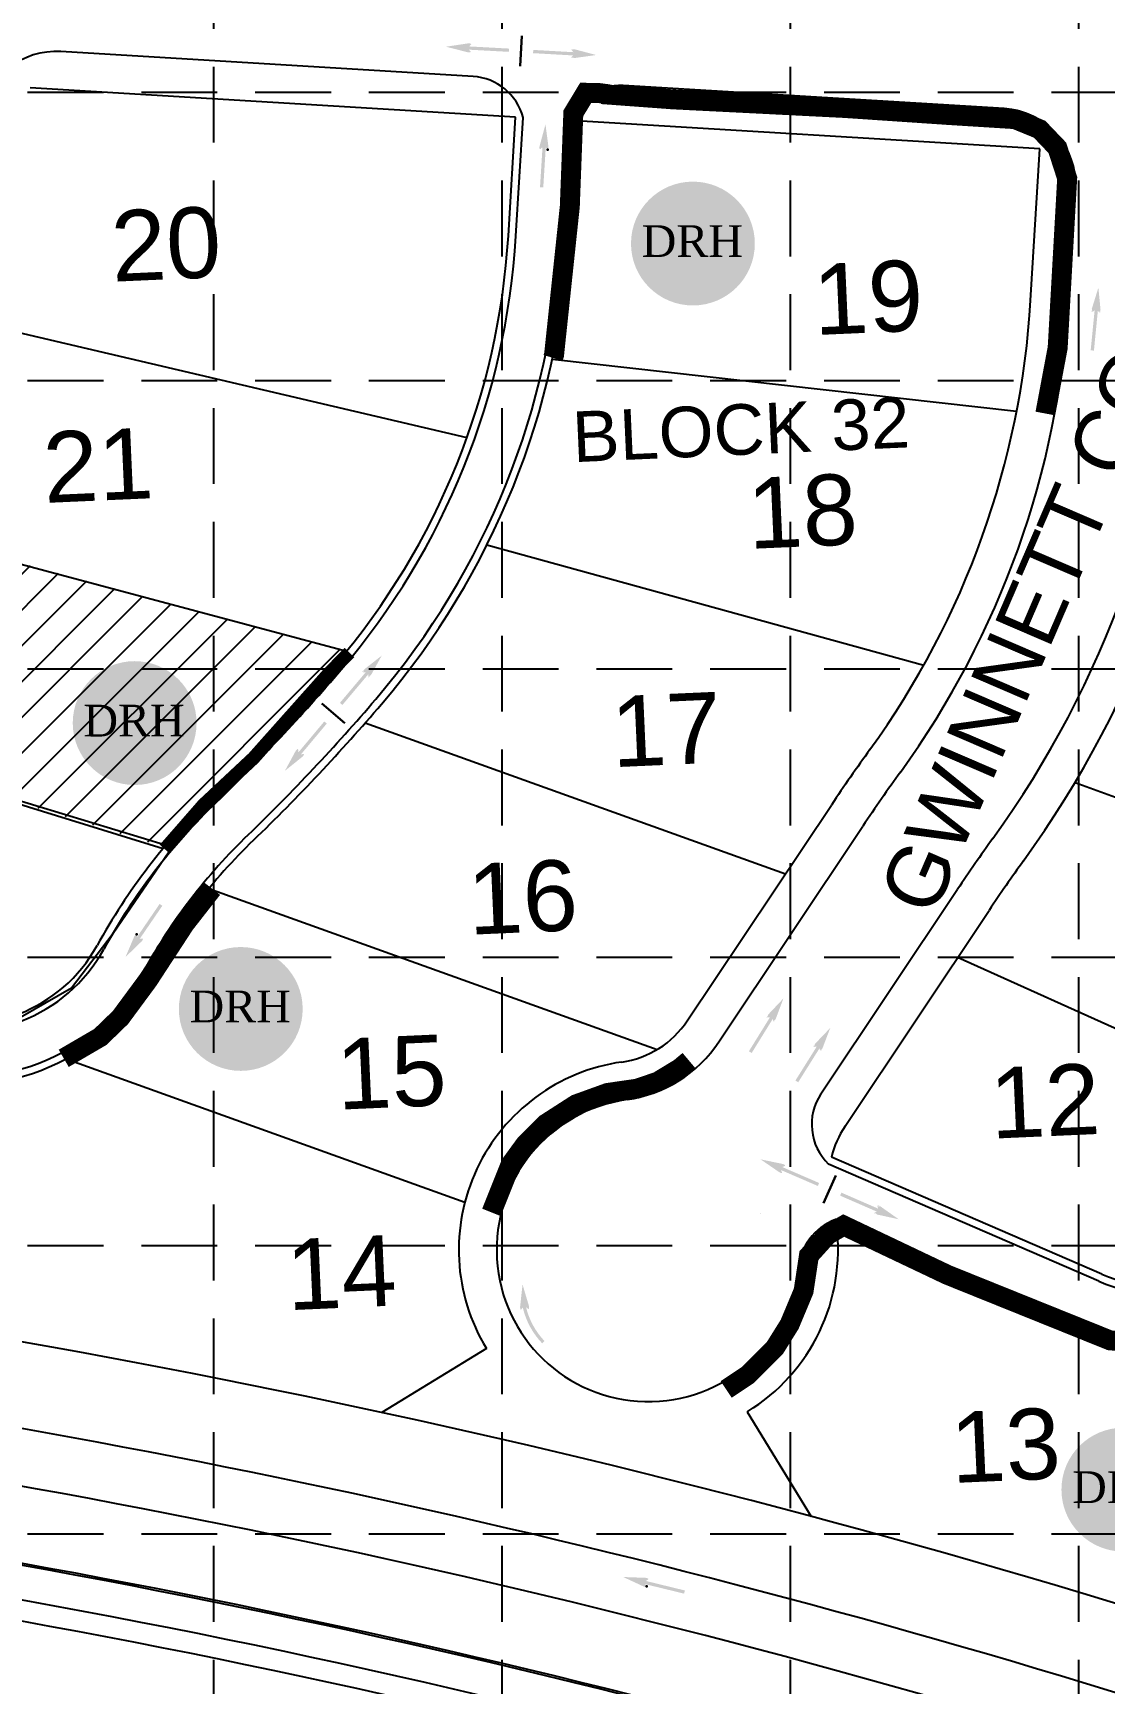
# Model space of a CAD drawing. Header units: feet. Extents: x 6037 to 11520, y 4436 to 7866.
# Drawn here: x 8895.8 to 9213.6, y 5508.1 to 5997.5 of the extents above; entities that cross this region are included whole.
import ezdxf
from ezdxf.enums import TextEntityAlignment as Align

# ---------------------------------------------------------------- set-up
doc = ezdxf.new("R2010")
doc.units = ezdxf.units.FT
doc.header["$LTSCALE"] = 0.4
doc.header["$MEASUREMENT"] = 0
doc.linetypes.add('DASHED2', pattern=[0.375, 0.25, -0.125])
doc.linetypes.add('HIDDEN', pattern=[0.375, 0.25, -0.125])
for name, color, linetype in [('1 BLOCK NUMBER', 7, 'Continuous'), ('1 DR HORTON LOT', 7, 'Continuous'), ('1 EROSION BLANKET', 84, 'Continuous'), ('1 LOT NUMBER', 7, 'Continuous'), ('1 SODDED LOT', 2, 'Continuous'), ('1 STREET NAMES', 7, 'Continuous'), ('BASE', 7, 'Continuous'), ('grid', 254, 'HIDDEN'), ('LOTLINE', 7, 'Continuous'), ('PAVING', 7, 'Continuous'), ('ROW', 7, 'Continuous'), ('STORM', 7, 'Continuous')]:
    doc.layers.add(name, color=color, linetype=linetype)
doc.styles.add('DRHorton', font='dutcheb.ttf')
doc.styles.get("Standard").update_dxf_attribs({"font": 'ARIAL.TTF'})

# ---------------------------------------------------------------- blocks, each defined once
blk = doc.blocks.new('DRHorton')
h = blk.add_hatch(color=1)
h.paths.add_polyline_path([(78.69822540696084, 25.78470422915278, 1), (40.43404856909645, 25.78470422915278, 1)])
h.paths.add_polyline_path([(42.32948281545312, 17.90510793809595), (76.50029822822269, 17.90510793809595), (76.50029822822269, 34.86907338622756), (42.32948281545312, 34.86907338622756)], flags=24)
at = {"layer": 'BASE', "color": 176, "style": 'DRHorton'}
blk.add_text('DRH', height=9.814143575853077, dxfattribs=at).set_placement((59.39083912051757, 21.64263810623019), align=Align.CENTER)

msp = doc.modelspace()

# ---------------------------------------------------------------- hatches: boundary and pattern name
at = {"layer": '1 SODDED LOT'}
h = msp.add_hatch(dxfattribs=at)
h.set_pattern_fill('ANSI31', color=256, scale=60, style=0)
h.set_pattern_definition([(45, (1.04041867561682, 0.2034553309040348), (-5.303300858899106, 5.303300858899107), [])])
h.paths.add_polyline_path([(9008.52785893801, 6974.600619823215), (9134.418570892318, 6967.015358127732), (9133.465510819353, 6956.59934032041), (9131.535943549885, 6937.326483412042), (9130.687769981838, 6928.961664307586), (9129.740950700072, 6922.289191145943), (8995.12436154732, 6930.230222989583), (8990.645975670337, 6930.544258086578), (8994.46781265055, 6960.202115018357), (8995.628761720915, 6975.461403256948)])
h.paths.add_polyline_path([(9433.1731937739, 6958.757999193282), (9434.564522240134, 6821.064969304913), (9481.586926319183, 6807.52101882167), (9503.83446381338, 6801.003067570658), (9527.201899513193, 6795.297600176373), (9525.520212348876, 6937.371109410111), (9495.09277857308, 6947.162203523665), (9463.792046157118, 6959.091057040347), (9432.98126000683, 6970.835193424726)])
h.paths.add_polyline_path([(10047.3273361699, 5834.321964732684), (10182.00599470116, 5824.909856188971), (10185.53501493582, 5875.243845239642), (10048.62104924172, 5885.030874458242), (10045.0653290183, 5834.515466510275)])
h.paths.add_polyline_path([(10015.60524731607, 5592.875350085265), (10151.5557614311, 5562.680375982402), (10159.65382092244, 5603.991631898768), (10164.04499762996, 5630.246317245646), (10025.39195598644, 5652.241352050081), (10020.74199250802, 5627.800089016223), (10017.92041894364, 5612.956657899565), (10013.46689319952, 5593.464240761266)])
h.paths.add_polyline_path([(10001.0218576987, 5534.402171551361), (10134.33472496356, 5496.274015883329), (10117.37028215871, 5440.956513532375), (10113.16550493173, 5430.261631153378), (9981.248396506102, 5477.529890802815), (9986.705850658998, 5493.879209773011), (9998.81017428557, 5534.751608768869)])
h.paths.add_polyline_path([(8799.811367951577, 5797.585792012958), (8937.90831683025, 5755.169946811931), (8938.904090997696, 5756.449238733265), (8958.34353739152, 5776.678823374001), (8971.054306959102, 5789.676440794647), (8987.334043712557, 5807.761877199318), (8991.834919988014, 5813.311904288241), (8833.378331828279, 5856.267757607255), (8823.88221735754, 5843.496568411951), (8818.253376948225, 5836.239908352558), (8806.071013993966, 5822.017903043634), (8789.546429217875, 5805.988009748224)])
h.paths.add_polyline_path([(9300.855232264503, 5666.120061407158), (9335.757725457825, 5647.90570633985), (9418.13697882342, 5605.292278494195), (9427.474541872465, 5598.815854657276), (9416.169878493673, 5581.977829897578), (9407.867536122483, 5566.519481596742), (9399.603212533528, 5547.977890506384), (9398.582592952063, 5545.681376590807), (9270.58705641506, 5612.104355641559), (9260.788528510411, 5617.662520506434), (9264.348311135649, 5619.478897654686), (9272.035950292568, 5625.268601811252), (9278.977667712714, 5632.542671440398), (9285.485473518353, 5642.039096606802), (9296.987369449194, 5660.595222292092), (9299.409929785703, 5664.20188619209)])
h.paths.add_polyline_path([(9340.083506327372, 5715.391747261171), (9464.444091086652, 5650.81232984282), (9471.895389714597, 5665.112606341268), (9485.44507469536, 5691.047067409243), (9497.796262826634, 5716.363520695106), (9366.293710731488, 5768.240021584128), (9363.203783145542, 5761.051314749066), (9353.391772776888, 5741.520237185453), (9342.125481432662, 5722.468473826923), (9338.294872019536, 5716.715465529542)])
h.paths.add_polyline_path([(9575.043716532922, 5805.498601187099), (9699.561748800357, 5777.936329375018), (9697.430077040424, 5767.000516119912), (9689.854183371206, 5736.05648329931), (9681.146351479389, 5706.875880173991), (9670.600194451696, 5677.083154978905), (9660.319432957289, 5651.858948454616), (9651.878571515403, 5632.229914109992), (9534.787198525753, 5688.630507322773), (9524.715842070002, 5694.729814323483), (9530.18092058573, 5705.703313706877), (9536.329439332001, 5720.392670131208), (9540.471632020823, 5730.382848265133), (9548.043949010183, 5751.388452498603), (9553.091556863686, 5767.164685168278), (9557.735161800128, 5782.43849202972), (9563.94860538126, 5808.532298577193)])
h.paths.add_polyline_path([(9726.835890353153, 5864.795196468092), (9850.234421823849, 5856.108412127756), (9861.561354818403, 5855.026511186064), (9857.071458802935, 5792.935879610539), (9720.090404603447, 5803.398072707916), (9717.861205762181, 5803.506411342452), (9721.18795959906, 5826.204409434984), (9724.624972320069, 5864.880159960117)])
h.paths.add_polyline_path([(8953.396488701865, 6034.436575728772), (8960.948788059075, 6160.207292668181), (8982.89850439968, 6158.851143086611), (9005.641581321479, 6157.497221610529), (8997.658711528067, 6020.481024683542), (8952.70696958744, 6023.215365320315)])
h.paths.add_polyline_path([(8959.677006069538, 6176.026929471624), (8967.869531122007, 6310.865716301068), (8926.314604730775, 6313.257304036793), (8921.038545650377, 6312.91792124512), (8915.321333282665, 6310.923231769586), (8910.328185163682, 6307.596997705334), (8906.696795346972, 6303.250219453708), (8904.098874665306, 6297.978617704197), (8902.957177847036, 6292.106146216929), (8897.01413420723, 6193.566831417818), (8897.649561558312, 6188.067220206814), (8900.027553225596, 6183.127294719245), (8903.85932542765, 6179.296031397336), (8908.928408079171, 6176.896713173755), (8959.513141144018, 6173.84029549653)])
h.paths.add_polyline_path([(9499.022401671102, 6148.720666181383), (9507.232030023983, 6283.660731984966), (9518.731880035068, 6282.102623408206), (9550.353748258536, 6277.756428137587), (9556.246394565644, 6276.32490629944), (9561.301096903482, 6273.542888996872), (9565.544952669696, 6269.549373276477), (9568.5620661187, 6264.638445104401), (9570.232920211502, 6259.154286883066), (9570.429034131166, 6253.334179867759), (9561.803833847347, 6154.723118474762), (9560.554130128561, 6149.131587929873), (9557.70625398429, 6144.742467687955), (9553.748208792387, 6141.559151816509), (9549.066128789445, 6139.726331409485), (9511.309415628724, 6144.430868333518), (9504.230665741447, 6145.248878530734), (9499.0299524397, 6146.066880741908)])
h.paths.add_polyline_path([(9616.395478676697, 6639.762181060349), (9623.903753962028, 6765.681126909945), (9637.724000791432, 6764.227715332945), (9667.988717711787, 6762.454814192832), (9672.713026087253, 6762.181060687508), (9683.29277152418, 6762.04421188599), (9705.813593853747, 6761.748584613895), (9712.070384439785, 6761.792308189311), (9713.53093564425, 6624.565479426421), (9675.56196198852, 6624.816736253764), (9645.765127781933, 6626.198656790195), (9637.6924435831, 6626.584150983594), (9624.41907552022, 6627.755240033091), (9615.704737897957, 6628.437806972035)])
h.paths.add_polyline_path([(9758.380955632101, 6636.240832038189), (9757.19234984791, 6762.26737382049), (9892.087566777549, 6763.63368164643), (9893.75491778472, 6626.412483042568), (9758.461482444955, 6625.117889866349)])
h.paths.add_polyline_path([(10276.02367602393, 6641.944933819435), (10402.09790256472, 6638.450968932453), (10399.40754752284, 6548.360901665066), (10262.18803328039, 6552.341895272904), (10264.76680474189, 6642.368737052335)])
h.paths.add_polyline_path([(10162.1803404765, 6764.127466558117), (10163.54995864316, 6629.10197407212), (10208.4286215076, 6629.06190011752), (10214.14075587304, 6629.696095605088), (10219.62208399604, 6631.800481342156), (10224.3360303031, 6635.278362342218), (10227.98815897547, 6639.81855452498), (10230.35222661333, 6645.119896291815), (10231.27576067888, 6650.885370799466), (10234.08988650659, 6750.487483929786), (10233.43931346177, 6755.782468807847), (10231.27988195609, 6760.361848494638), (10227.77199798596, 6764.093741506249), (10223.31816314606, 6766.554216833121), (10162.12384954107, 6766.380760018872)])
h.paths.add_polyline_path([(9983.410065276561, 6638.559890547993), (9982.19168326455, 6764.516091279655), (10071.97360418704, 6765.471828742917), (10073.52614818631, 6628.214517260876), (9983.461478209718, 6627.245459080939)])
h.paths.add_polyline_path([(10282.42513815878, 6866.900006089432), (10408.37496100331, 6863.349843430724), (10409.71776143043, 6910.830244277846), (10272.53951883544, 6914.573205942519), (10271.1489704681, 6867.181274459499)])
h.paths.add_polyline_path([(10068.44196399759, 6781.192630300819), (10067.14167160109, 6916.189604633792), (10159.96062057281, 6917.117327064625), (10161.90545128679, 6779.884788282297), (10068.46355654639, 6778.918796742171)])
h.paths.add_polyline_path([(9787.00798002233, 6902.092005874241), (9788.347586459617, 6776.068011639072), (9813.48715663959, 6776.3278774188), (9835.00284361491, 6776.551941775953), (9833.504715193625, 6913.820098301907), (9786.811130160308, 6913.377839327859)])
h.paths.add_polyline_path([(9951.869916092566, 7083.820705666572), (9953.275212744766, 6948.731540474313), (9998.333224761946, 6949.29293521056), (10043.36369781607, 6949.76746577698), (10041.76400934933, 7087.021111666125), (9951.842259378738, 7086.057651701049)])
h.paths.add_polyline_path([(9562.977603033594, 6974.310407087038), (9561.110723334214, 7137.787704567065), (9567.671428676573, 7130.993875523778), (9580.62062884943, 7117.517494934889), (9591.808071329377, 7108.249310825173), (9604.221564340713, 7100.069847736311), (9606.756988797306, 7098.829168324042), (9608.197360462304, 6953.736240741826), (9598.739779933452, 6955.010780968661), (9584.783707582383, 6957.880724584531), (9567.748437684955, 6961.388241783381), (9562.914782993883, 6962.642784963124)])
h.paths.add_polyline_path([(9435.728694738029, 7364.000330754327), (9435.706116026473, 7375.289462442948), (9481.864877029098, 7375.758211115561), (9483.65415896621, 7182.9792900423), (9466.875041166046, 7186.544993537127), (9459.142627276042, 7188.216232373126), (9453.84694797237, 7189.212483023251), (9448.23953820453, 7190.291988152594), (9442.197672224838, 7191.416933856202), (9437.34298430116, 7192.325010625751)])
h.paths.add_polyline_path([(9064.850293005826, 7234.565889650748), (9063.17718692941, 7371.018064433943), (9157.638597337744, 7372.069426754195), (9159.435724420397, 7227.990670498495), (9159.436165985811, 7227.961066243872), (9153.615774499453, 7228.317347498663), (9137.73510984926, 7229.30213817971), (9129.678380880761, 7229.812030936439), (9109.822391112088, 7230.723557675774), (9073.882086723806, 7232.014061998912), (9064.893949106527, 7232.313849998456)])
h.paths.add_polyline_path([(9061.32745468698, 7539.736976078882), (9061.32745468698, 7541.97964810488), (9107.394075706336, 7542.517332284888), (9109.05514176577, 7405.245334473131), (9062.735636233221, 7404.723039394461)])
at = {"layer": 'PAVING', "linetype": 'Continuous', "lineweight": 30}
h = msp.add_hatch(color=256, dxfattribs=at)
edge = h.paths.add_edge_path()
edge.add_line((9025.683978649704, 5991.984105484281), (9025.108160855403, 5992.579515089284))
edge.add_line((9025.108160855403, 5992.579515089284), (9037.000616470696, 5991.939706372506))
edge.add_line((9037.000616470697, 5991.939706372505), (9037.053839653905, 5992.906195781115))
edge.add_line((9037.053839653905, 5992.906195781115), (9025.161731239647, 5993.545794628048))
edge.add_line((9025.161731239648, 5993.545794628048), (9025.815182378661, 5994.194468194291))
edge.add_line((9025.81518237866, 5994.19446819429), (9025.816986235153, 5994.196236582487))
edge.add_ellipse((9025.210225914687, 5994.273979283128), major_axis=(0.6292118422699416, -0.03381732478672592), ratio=0.2857142857142855, start_angle=345.5032805555555, end_angle=485.8315277777779)
edge.add_line((9024.849716320234, 5994.439527033942), (9024.850416834523, 5994.437440038017))
edge.add_line((9024.850416834524, 5994.437440038017), (9018.341547505133, 5993.4589811939))
edge.add_line((9018.341547505132, 5993.458981193899), (9024.715654107289, 5991.834847661554))
edge.add_line((9024.715654107285, 5991.834847661553), (9024.71437604265, 5991.83569477479))
edge.add_ellipse((9025.080757637568, 5991.964182862652), major_axis=(0.6292118422699416, -0.03381732478672592), ratio=0.2857142857142858, start_angle=235.2730666666667, end_angle=377.1826722222223)
edge.add_line((9025.684740705721, 5991.984983800647), (9025.683978649704, 5991.984105484279))
edge.add_line((9025.683978649704, 5991.984105484281), (9025.683978649704, 5991.984105484281))
edge.add_line((9025.683978649704, 5991.984105484281), (9025.683978649704, 5991.984105484281))
h = msp.add_hatch(color=256, dxfattribs=at)
edge = h.paths.add_edge_path()
edge.add_line((9055.442999337636, 5990.338739738343), (9056.08086000478, 5990.866543753255))
edge.add_line((9056.08086000478, 5990.866543753255), (9044.19097867104, 5991.542283572407))
edge.add_line((9044.19097867104, 5991.542283572407), (9044.244329217354, 5992.508440732106))
edge.add_line((9044.244329217354, 5992.508440732106), (9056.134322962082, 5991.832705896995))
edge.add_line((9056.134322962082, 5991.832705896993), (9055.556709587523, 5992.549903675861))
edge.add_line((9055.556709587525, 5992.549903675863), (9055.554612039374, 5992.551758859251))
edge.add_ellipse((9056.166244738772, 5992.562124910468), major_axis=(-0.6291040236756162, 0.0357670421423549), ratio=0.2857142857142856, start_angle=-125.83152777777792, end_angle=14.496719444444523, ccw=False)
edge.add_line((9056.542809774648, 5992.686912727377), (9056.542353769097, 5992.68449883178))
edge.add_line((9056.542353769093, 5992.684498831778), (9062.903730971975, 5990.994361736171))
edge.add_line((9062.903730971979, 5990.994361736172), (9056.389060943735, 5990.083224881382))
edge.add_line((9056.389060943733, 5990.083224881382), (9056.390221194257, 5990.084034292636))
edge.add_ellipse((9056.040240947128, 5990.252136905452), major_axis=(-0.6291040236756162, 0.0357670421423549), ratio=0.2857142857142858, start_angle=-17.182672222222322, end_angle=124.7269333333333, ccw=False)
edge.add_line((9055.442234186377, 5990.339407402932), (9055.44299933764, 5990.338739738344))
edge.add_line((9055.442999337636, 5990.338739738343), (9055.442999337636, 5990.338739738343))
edge.add_line((9055.442999337636, 5990.338739738343), (9055.442999337636, 5990.338739738343))
h = msp.add_hatch(color=256, dxfattribs=at)
edge = h.paths.add_edge_path()
edge.add_line((9046.264247772802, 5963.069164410341), (9046.985609201967, 5963.641781321055))
edge.add_line((9046.985609201969, 5963.641781321055), (9046.240197811208, 5951.755906726355))
edge.add_line((9046.240197811208, 5951.755906726355), (9047.206147323008, 5951.699618542336))
edge.add_line((9047.206147323008, 5951.699618542336), (9047.951420842433, 5963.580981745561))
edge.add_line((9047.951420842433, 5963.580981745559), (9048.475133205558, 5962.943953351813))
edge.add_line((9048.475133205557, 5962.943953351814), (9048.47661081326, 5962.942814358141))
edge.add_ellipse((9048.567390276725, 5963.540298512448), major_axis=(-0.03945944531512383, -0.628883221340723), ratio=0.2857142857142858, start_angle=342.8173277777778, end_angle=484.7269333333335)
edge.add_line((9048.737544476624, 5963.889285919204), (9048.73737999138, 5963.888060796618))
edge.add_line((9048.73737999138, 5963.888060796617), (9047.865332254742, 5970.405139736834))
edge.add_line((9047.865332254742, 5970.405139736835), (9046.13693939468, 5964.055582198475))
edge.add_line((9046.13693939468, 5964.055582198475), (9046.135606634884, 5964.057151610236))
edge.add_ellipse((9046.258181757858, 5963.679860522721), major_axis=(-0.03945944531512383, -0.628883221340723), ratio=0.2857142857142855, start_angle=234.1684722222222, end_angle=374.4967194444445)
edge.add_line((9046.264957172658, 5963.068177510247), (9046.264247772806, 5963.069164410339))
edge.add_line((9046.264247772802, 5963.069164410341), (9046.264247772802, 5963.069164410341))
at = {"layer": 'PAVING'}
h = msp.add_hatch(color=256, dxfattribs=at)
edge = h.paths.add_edge_path()
edge.add_line((9212.234762292219, 5914.508504152263), (9211.733367051038, 5915.168034740301))
edge.add_line((9211.73336705104, 5915.168034740301), (9210.567366778494, 5903.315660816715))
edge.add_line((9210.567366778492, 5903.315660816715), (9209.604278940791, 5903.409019165068))
edge.add_line((9209.60427894079, 5903.409019165067), (9210.770509019343, 5915.261290645749))
edge.add_line((9210.770509019345, 5915.26129064575), (9210.029918044598, 5914.71338859787))
edge.add_line((9210.029918044596, 5914.71338859787), (9210.027707153064, 5914.71173964735))
edge.add_ellipse((9210.042605929268, 5915.323278722522), major_axis=(-0.06171396098792173, -0.627090536467937), ratio=0.2857142857142855, start_angle=-125.83152777777792, end_angle=14.496719444444523, ccw=False)
edge.add_line((9209.933473944684, 5915.704675412902), (9209.935758716692, 5915.704091936568))
edge.add_line((9209.935758716689, 5915.704091936568), (9211.887624256638, 5921.989896426658))
edge.add_line((9211.88762425664, 5921.989896426658), (9212.52894268525, 5915.443665317867))
edge.add_line((9212.528942685249, 5915.443665317867), (9212.527831559173, 5915.444736978373))
edge.add_ellipse((9212.345420681419, 5915.101996648831), major_axis=(-0.06171396098792173, -0.627090536467937), ratio=0.2857142857142855, start_angle=-17.182672222222322, end_angle=124.7269333333333, ccw=False)
edge.add_line((9212.233531283831, 5914.508103570624), (9212.23476229222, 5914.508504152263))
edge.add_line((9212.234762292219, 5914.508504152263), (9212.234762292219, 5914.508504152263))
edge.add_line((9212.234762292219, 5914.508504152263), (9212.234762292219, 5914.508504152263))
at = {"layer": 'PAVING', "linetype": 'Continuous', "lineweight": 30}
h = msp.add_hatch(color=256, dxfattribs=at)
edge = h.paths.add_edge_path()
edge.add_line((8995.338431048978, 5806.492713745128), (8995.29849357695, 5807.319801638425))
edge.add_line((8995.298493576951, 5807.319801638427), (8987.622901858433, 5798.214126451034))
edge.add_line((8987.622901858433, 5798.214126451035), (8986.88188357117, 5798.836789465231))
edge.add_line((8986.88188357117, 5798.83678946523), (8994.557592684714, 5807.942357225681))
edge.add_line((8994.557592684714, 5807.942357225681), (8993.637232437379, 5807.910335895573))
edge.add_line((8993.637232437377, 5807.910335895573), (8993.634757128953, 5807.910331462563))
edge.add_ellipse((8993.993513977703, 5808.405806524971), major_axis=(-0.4061441797767676, -0.4817655645040646), ratio=0.2857142857142855, start_angle=-125.83152777777792, end_angle=14.496719444444523, ccw=False)
edge.add_line((8994.119675933274, 5808.781913406667), (8994.121064756264, 5808.779906583787))
edge.add_line((8994.121064756264, 5808.779906583787), (8999.291013342114, 5812.853934770426))
edge.add_line((8999.291013342112, 5812.853934770426), (8996.110235584469, 5807.096175704348))
edge.add_line((8996.110235584467, 5807.09617570435), (8996.110187344359, 5807.097833911767))
edge.add_ellipse((8995.765691779048, 5806.918759996027), major_axis=(-0.4061441797767676, -0.4817655645040646), ratio=0.2857142857142858, start_angle=-17.182672222222322, end_angle=124.7269333333333, ccw=False)
edge.add_line((8995.337011080972, 5806.492777502574), (8995.338431048984, 5806.492713745128))
edge.add_line((8995.338431048978, 5806.492713745128), (8995.338431048978, 5806.492713745128))
edge.add_line((8995.338431048978, 5806.492713745128), (8995.338431048978, 5806.492713745128))
h = msp.add_hatch(color=256, dxfattribs=at)
edge = h.paths.add_edge_path()
edge.add_line((8976.163185141364, 5783.675352919918), (8975.341488715458, 5783.572242696884))
edge.add_line((8975.341488715454, 5783.572242696884), (8982.98969971101, 5792.701032391339))
edge.add_line((8982.98969971101, 5792.701032391339), (8982.248906245713, 5793.323705373616))
edge.add_line((8982.248906245713, 5793.323705373617), (8974.600705218241, 5784.194690857195))
edge.add_line((8974.60070521824, 5784.194690857194), (8974.473636258108, 5785.10712005982))
edge.add_line((8974.473636258108, 5785.10712005982), (8974.47337403896, 5785.109627667892))
edge.add_ellipse((8974.047061643798, 5784.670925313523), major_axis=(0.4046492746902913, 0.483021861204112), ratio=0.2857142857142856, start_angle=345.5032805555555, end_angle=485.8315277777779)
edge.add_line((8973.698290951776, 5784.481895607186), (8973.700477868124, 5784.480846417005))
edge.add_line((8973.700477868128, 5784.480846417005), (8970.577410242491, 5778.686562791649))
edge.add_line((8970.577410242488, 5778.686562791648), (8975.701528230691, 5782.811158084121))
edge.add_line((8975.701528230693, 5782.81115808412), (8975.699916274232, 5782.811040888449))
edge.add_ellipse((8975.81700711046, 5783.181222462664), major_axis=(0.4046492746902913, 0.483021861204112), ratio=0.285714285714286, start_angle=235.2730666666667, end_angle=377.1826722222223)
edge.add_line((8976.162826291136, 5783.676840581695), (8976.163185141362, 5783.675352919918))
edge.add_line((8976.163185141364, 5783.675352919918), (8976.163185141364, 5783.675352919918))
edge.add_line((8976.163185141364, 5783.675352919918), (8976.163185141364, 5783.675352919918))
h = msp.add_hatch(color=256, dxfattribs=at)
edge = h.paths.add_edge_path()
edge.add_line((8928.40220887848, 5728.945494317296), (8927.489454295315, 5728.822131007583))
edge.add_line((8927.489454295313, 5728.822131007582), (8934.205491399814, 5738.657001770615))
edge.add_line((8934.205491399814, 5738.657001770614), (8933.403969138175, 5739.199020746298))
edge.add_line((8933.403969138173, 5739.199020746299), (8926.690443577183, 5729.368026328103))
edge.add_line((8926.690443577185, 5729.368026328102), (8926.565865149005, 5730.183244615567))
edge.add_line((8926.565865149003, 5730.183244615567), (8926.565231883484, 5730.184949100917))
edge.add_ellipse((8926.181811063572, 5729.717812447688), major_axis=(0.355360495838298, 0.5203556668701586), ratio=0.2857142857142857, start_angle=342.8173277777778, end_angle=484.7269333333335)
edge.add_line((8925.857183435002, 5729.504829948653), (8925.85786179161, 5729.505708437334))
edge.add_line((8925.857861791606, 5729.505708437335), (8923.276325384859, 5723.458592845081))
edge.add_line((8923.276325384863, 5723.45859284508), (8928.00744860063, 5728.032553040955))
edge.add_line((8928.00744860063, 5728.032553040956), (8928.00774546255, 5728.03060421923))
edge.add_ellipse((8928.095239420909, 5728.417538337897), major_axis=(0.355360495838298, 0.5203556668701586), ratio=0.2857142857142855, start_angle=234.1684722222222, end_angle=374.4967194444445)
edge.add_line((8928.402069423417, 5728.946742754619), (8928.402208878479, 5728.945494317296))
edge.add_line((8928.40220887848, 5728.945494317296), (8928.40220887848, 5728.945494317296))
at = {"layer": 'PAVING'}
h = msp.add_hatch(color=256, dxfattribs=at)
edge = h.paths.add_edge_path()
edge.add_line((9115.464784918064, 5704.296194860307), (9115.305518503337, 5705.109206693806))
edge.add_line((9115.30551850334, 5705.109206693805), (9109.032500910393, 5694.985577826095))
edge.add_line((9109.03250091039, 5694.985577826095), (9108.209258438312, 5695.493990622779))
edge.add_line((9108.20925843831, 5695.493990622779), (9114.482510821306, 5705.617404636603))
edge.add_line((9114.482510821308, 5705.617404636603), (9113.576277615824, 5705.452202892583))
edge.add_line((9113.576277615824, 5705.452202892583), (9113.573531116415, 5705.451632801891))
edge.add_ellipse((9113.85657625473, 5705.993931118014), major_axis=(-0.3319204829235878, -0.535611750173796), ratio=0.2857142857142856, start_angle=-125.83152777777792, end_angle=14.496719444444523, ccw=False)
edge.add_line((9113.926814411412, 5706.384366550368), (9113.928551249124, 5706.382843962981))
edge.add_line((9113.92855124912, 5706.382843962981), (9118.452404932816, 5711.163937803763))
edge.add_line((9118.452404932816, 5711.163937803763), (9116.141219235937, 5705.005695020215))
edge.add_line((9116.141219235937, 5705.005695020214), (9116.140674917571, 5705.007020885066))
edge.add_ellipse((9115.825817804622, 5704.779843288809), major_axis=(-0.3319204829235878, -0.535611750173796), ratio=0.2857142857142856, start_angle=-17.182672222222322, end_angle=124.7269333333333, ccw=False)
edge.add_line((9115.463503120234, 5704.296153000388), (9115.464784918064, 5704.296194860307))
edge.add_line((9115.464784918064, 5704.296194860307), (9115.464784918064, 5704.296194860307))
edge.add_line((9115.464784918064, 5704.296194860307), (9115.464784918064, 5704.296194860307))
h = msp.add_hatch(color=256, dxfattribs=at)
edge = h.paths.add_edge_path()
edge.add_line((9129.324399829538, 5695.582293236197), (9129.169844708058, 5696.395739221362))
edge.add_line((9129.16984470806, 5696.395739221363), (9122.837156155974, 5686.309674294083))
edge.add_line((9122.837156155974, 5686.309674294082), (9122.017066715633, 5686.82318269527))
edge.add_line((9122.017066715633, 5686.82318269527), (9128.34953542979, 5696.909125243486))
edge.add_line((9128.349535429788, 5696.909125243486), (9127.442730741453, 5696.749191863587))
edge.add_line((9127.44273074145, 5696.749191863587), (9127.440104093495, 5696.748732238451))
edge.add_ellipse((9127.726343526234, 5697.289351329071), major_axis=(-0.3350744802972656, -0.5336443071578492), ratio=0.2857142857142854, start_angle=-125.83152777777792, end_angle=14.496719444444523, ccw=False)
edge.add_line((9127.79888378475, 5697.679365606227), (9127.800289912939, 5697.677476747215))
edge.add_line((9127.800289912939, 5697.677476747216), (9132.352123484747, 5702.432103687582))
edge.add_line((9132.352123484747, 5702.432103687581), (9130.005177763316, 5696.287818599197))
edge.add_line((9130.005177763318, 5696.287818599198), (9130.004580336528, 5696.288983593206))
edge.add_ellipse((9129.688388497267, 5696.063667409589), major_axis=(-0.3350744802972656, -0.5336443071578492), ratio=0.2857142857142856, start_angle=-17.182672222222322, end_angle=124.7269333333333, ccw=False)
edge.add_line((9129.32322664846, 5695.582122967392), (9129.324399829544, 5695.582293236197))
edge.add_line((9129.324399829538, 5695.582293236197), (9129.324399829538, 5695.582293236197))
edge.add_line((9129.324399829538, 5695.582293236197), (9129.324399829538, 5695.582293236197))
at = {"layer": 'PAVING', "linetype": 'Continuous', "lineweight": 30}
h = msp.add_hatch(color=256, dxfattribs=at)
edge = h.paths.add_edge_path()
edge.add_line((9118.06461315175, 5659.507619560709), (9117.731094223363, 5660.265631329182))
edge.add_line((9117.73109422336, 5660.265631329182), (9128.664156179646, 5655.543546480741))
edge.add_line((9128.664156179646, 5655.543546480741), (9129.049292075124, 5656.431334134921))
edge.add_line((9129.049292075126, 5656.431334134922), (9118.116017510454, 5661.153345213775))
edge.add_line((9118.116017510456, 5661.153345213774), (9118.954138588475, 5661.535741091233))
edge.add_line((9118.954138588473, 5661.535741091233), (9118.95646682784, 5661.536708644033))
edge.add_ellipse((9118.414272051978, 5661.819952054127), major_axis=(0.5784801550766147, -0.2498236454751677), ratio=0.2857142857142856, start_angle=345.5032805555555, end_angle=485.8315277777779)
edge.add_line((9118.133496800472, 5662.100199229974), (9118.133115978408, 5662.097803738885))
edge.add_line((9118.13311597841, 5662.097803738886), (9111.68817511282, 5663.435716383879))
edge.add_line((9111.688175112817, 5663.435716383878), (9117.104556836783, 5659.703199888705))
edge.add_line((9117.104556836783, 5659.703199888704), (9117.10398409412, 5659.704711214029))
edge.add_ellipse((9117.492188571137, 5659.698234953525), major_axis=(0.5784801550766147, -0.2498236454751677), ratio=0.285714285714286, start_angle=235.2730666666667, end_angle=377.1826722222223)
edge.add_line((9118.06593633591, 5659.508388387518), (9118.064613151748, 5659.507619560709))
edge.add_line((9118.06461315175, 5659.507619560709), (9118.06461315175, 5659.507619560709))
edge.add_line((9118.06461315175, 5659.507619560709), (9118.06461315175, 5659.507619560709))
h = msp.add_hatch(color=256, dxfattribs=at)
edge = h.paths.add_edge_path()
edge.add_line((9145.408476270431, 5647.648650910172), (9146.189699174143, 5647.923168927658))
edge.add_line((9146.189699174143, 5647.923168927658), (9135.270967882041, 5652.678096072877))
edge.add_line((9135.27096788204, 5652.678096072877), (9135.656030007933, 5653.566096335443))
edge.add_line((9135.65603000793, 5653.566096335442), (9146.574691880634, 5648.811026001235))
edge.add_line((9146.574691880634, 5648.811026001238), (9146.281118457198, 5649.683896537807))
edge.add_line((9146.281118457196, 5649.683896537806), (9146.280407176728, 5649.68626745564))
edge.add_ellipse((9146.857713282143, 5649.483981358781), major_axis=(-0.5777031928887607, 0.25161511199071), ratio=0.2857142857142855, start_angle=-125.83152777777792, end_angle=14.496719444444523, ccw=False)
edge.add_line((9147.254187230821, 5649.470504361871), (9147.252660709642, 5649.468600182179))
edge.add_line((9147.252660709644, 5649.468600182178), (9152.63367279018, 5645.677718765379))
edge.add_line((9152.63367279018, 5645.67771876538), (9146.207250852665, 5647.081369922292))
edge.add_line((9146.207250852667, 5647.081369922291), (9146.208826198126, 5647.081889793008))
edge.add_ellipse((9145.938813088196, 5647.360883661026), major_axis=(-0.5777031928887607, 0.25161511199071), ratio=0.2857142857142858, start_angle=-17.182672222222322, end_angle=124.7269333333333, ccw=False)
edge.add_line((9145.40813178058, 5647.650029931876), (9145.408476270431, 5647.648650910172))
edge.add_line((9145.408476270431, 5647.648650910172), (9145.408476270431, 5647.648650910172))
edge.add_line((9145.408476270431, 5647.648650910172), (9145.408476270431, 5647.648650910172))
h = msp.add_hatch(color=256, dxfattribs=at)
edge = h.paths.add_edge_path()
edge.add_line((9042.942844660252, 5620.011294387258), (9041.061908232483, 5626.318523099632))
edge.add_line((9041.061908232481, 5626.318523099632), (9040.349843627475, 5619.784933765892))
edge.add_line((9040.349843627477, 5619.784933765892), (9040.348828905508, 5619.784954767493))
edge.add_ellipse((9040.52746982879, 5619.440234471681), major_axis=(0.05483267228917644, -0.6277296647109242), ratio=0.2857142857142861, start_angle=235.2730666666667, end_angle=377.1826722222223)
edge.add_line((9040.632839011003, 5618.845149972573), (9040.635930476452, 5618.844977031847))
edge.add_line((9040.635930476452, 5618.844977031847), (9041.144254591367, 5619.492397075241))
edge.add_line((9041.144254591365, 5619.492397075241), (9041.134619579605, 5619.484718948628))
edge.add_arc((9063.512362167197, 5624.746902767993), 22.98812610599943, 193.2328353743738, 223.6411048188182)
edge.add_line((9046.876385221647, 5608.881903199122), (9047.576676049566, 5609.549739577134))
edge.add_arc((9063.512362167197, 5624.746902767993), 22.02044189399944, 193.5652992632626, 223.6411048188182, ccw=False)
edge.add_line((9042.106219381852, 5619.581933042991), (9042.10760663255, 5619.581063695851))
edge.add_line((9042.107606632551, 5619.581063695852), (9042.83851273125, 5619.026432565316))
edge.add_line((9042.838512731247, 5619.026432565315), (9042.840763840006, 5619.024581565426))
edge.add_ellipse((9042.832572977146, 5619.636247261506), major_axis=(0.05483267228917644, -0.6277296647109242), ratio=0.2857142857142859, start_angle=345.5032805555555, end_angle=485.8315277777779)
edge.add_line((9042.945881307958, 5620.016424069027), (9042.943026827448, 5620.013115007947))
at = {"layer": 'PAVING', "linetype": 'Continuous', "lineweight": 30, "extrusion": (0, 0, -1)}
h = msp.add_hatch(color=256, dxfattribs=at)
edge = h.paths.add_edge_path()
edge.add_line((-9078.409402052674, 5538.905259987382), (-9077.648306848752, 5538.386731592526))
edge.add_line((-9077.648306848754, 5538.386731592526), (-9089.218848502533, 5535.567119273122))
edge.add_line((-9089.218848502536, 5535.567119273124), (-9088.985442608677, 5534.627991988137))
edge.add_line((-9088.985442608675, 5534.627991988135), (-9077.419282398463, 5537.446430768019))
edge.add_line((-9077.419282398465, 5537.446430768019), (-9077.872056170383, 5536.757245014778))
edge.add_line((-9077.872056170381, 5536.757245014779), (-9077.872562596092, 5536.75531327542))
edge.add_ellipse((-9077.27508735203, 5536.846151763041), major_axis=(-0.6122087306674281, -0.1491700465212047), ratio=0.2857142857142861, start_angle=342.8173277777778, end_angle=484.7269333333335)
edge.add_line((-9076.891304515233, 5536.787368892198), (-9076.89260218251, 5536.787440703296))
edge.add_line((-9076.89260218251, 5536.787440703296), (-9070.928874737046, 5539.55611090662))
edge.add_line((-9070.928874737048, 5539.556110906621), (-9077.505320207052, 5539.320216354881))
edge.add_line((-9077.505320207052, 5539.320216354881), (-9077.50408127676, 5539.321686436408))
edge.add_ellipse((-9077.827916819324, 5539.092549363709), major_axis=(-0.6122087306674281, -0.1491700465212047), ratio=0.2857142857142856, start_angle=234.1684722222222, end_angle=374.4967194444445)
edge.add_line((-9078.409965196384, 5538.904342628961), (-9078.409402052674, 5538.905259987383))
edge.add_line((-9078.409402052674, 5538.905259987382), (-9078.409402052674, 5538.905259987382))

# ---------------------------------------------------------------- linework, layer by layer
at = {"color": 3, "const_width": 0.01406517749999965}
msp.add_lwpolyline([(9111.547915995494, 5647.219827077831, 0.5205670505517462), (9111.547915995494, 5647.219827077831, 0.7651954600696135), (9111.393998717616, 5647.133594316221, 0.4178788784126488), (9111.399345783622, 5646.990956960335, 0.6649002420699669), (9111.580470760962, 5646.971469794079, 0.744833174426672), (9111.78413694784, 5646.963430138043, 0.9756416855879776), (9111.904751448863, 5647.099608277965, 0.5205670505517462), (9111.866302347205, 5647.255513366343, 0.5205670505517462), (9111.751359803478, 5647.239909747863, 0.5402640007904789), (9111.547915995494, 5647.219827077831)], format="xyb", close=True, dxfattribs=at)
at = {"layer": '1 EROSION BLANKET'}
for points, const_width in [([(9050.123486138222, 5901.156825204578), (9050.416805493309, 5902.123752651768), (9055.083577236024, 5946.084306578338), (9056.126505589356, 5973.698304062331), (9059.810976393599, 5979.787456677498), (9063.805527778572, 5979.703428644318), (9066.632509738443, 5979.330888128823)], 5.922179999999999), ([(9064.559719137553, 5979.402005423627), (9085.698472082127, 5977.847266476821), (9136.796437374058, 5975.282892327024), (9167.92390323583, 5973.179818086316), (9187.118799311693, 5971.98116039632), (9194.436861777956, 5968.984516171331), (9199.71544879259, 5963.470695435941), (9202.631516282494, 5954.461497156162), (9199.81626645424, 5904.193939299033), (9196.151426369337, 5884.664786130904)], 5.922179999999999), ([(8989.71132080193, 5813.775485411927), (8983.61197626085, 5807.558572851505), (8961.24774273024, 5782.451830920178), (8946.417988376252, 5768.583338188209), (8934.936885760446, 5755.432187652752)], 4), ([(8904.950997918928, 5693.40572462236), (8915.815628678685, 5699.738594275967), (8921.791170780285, 5705.528640557724), (8929.939647290292, 5716.56592468181), (8940.80427805005, 5733.212326407391), (8948.998192596235, 5743.705301383729)], 5.92), ([(9031.838866756578, 5647.714696124403), (9037.53698150269, 5661.957260345624), (9041.870176318222, 5667.890821196434), (9047.968749711914, 5673.984741253256), (9056.956119649292, 5679.757935786782), (9066.26446989299, 5683.125628449762), (9075.091362783798, 5684.408558988041), (9081.18993617749, 5686.493328224016), (9087.729598637283, 5690.45560864456), (9090.438585919133, 5692.735120091473)], 5.92), ([(9101.466422773448, 5595.186432910173), (9107.86919084888, 5599.451305923749), (9115.90404209125, 5607.479288086928), (9120.298084529413, 5614.503781177063), (9124.436619611322, 5624.393414504294), (9126.023108225938, 5634.894846748979), (9131.575775621513, 5641.037196244845), (9136.335190158661, 5643.811157291277), (9167.064687065958, 5629.20639088234), (9215.309811822204, 5609.764055844595), (9239.656191119419, 5607.752168525531), (9250.579212626073, 5610.295618529578)], 5.922179999999999)]:
    msp.add_lwpolyline(points, dxfattribs=dict(at, const_width=const_width))
at = {"layer": '1 SODDED LOT'}
msp.add_lwpolyline([(8744.966055836634, 5743.223231563659), (8869.978255558426, 5701.663492428617), (8888.189099336694, 5703.334197424088), (8907.303589902007, 5714.340780923325), (8919.581158347564, 5730.509811644242), (8936.17942402835, 5754.664239645184), (8935.6900852603, 5756.385711884754), (8787.203752852402, 5801.468799944394), (8767.737382629826, 5786.570376008463), (8762.10854222051, 5779.313715949071), (8744.569003750552, 5768.891101401259), (8736.495556015449, 5758.30641479804)], close=True, dxfattribs=at)
at = {"layer": 'grid', "color": 252, "linetype": 'DASHED2', "ltscale": 225}
for p, q in [((8949.417861386846, 7776.262776025897), (8949.417861386846, 4782.138120711477)), ((9034.953486386723, 7776.262776025897), (9034.953486386723, 4782.138120711477)), ((9120.4891113866, 7776.262776025897), (9120.4891113866, 4782.138120711477)), ((9206.024736386475, 7776.262776025897), (9206.024736386475, 4782.138120711477)), ((6126.742236390926, 5980.014651028493), (11429.95098638326, 5980.014651028493)), ((6126.742236390926, 5894.479026028617), (11429.95098638326, 5894.479026028617)), ((6126.742236390926, 5808.94340102874), (11429.95098638326, 5808.94340102874)), ((6126.742236390926, 5723.407776028864), (11429.95098638326, 5723.407776028864)), ((6126.742236390926, 5637.872151028987), (11429.95098638326, 5637.872151028987)), ((6126.742236390926, 5552.336526029111), (11429.95098638326, 5552.336526029111))]:
    msp.add_line(p, q, dxfattribs=at)
at = {"layer": 'LOTLINE'}
for p, q in [((8876.636304450816, 5912.245772554176), (9024.58255664803, 5877.532281391616)), ((9049.92664003793, 5900.786920936521), (9187.631924055075, 5885.329512446036)), ((8845.529395852689, 5852.509804026708), (8988.906290187804, 5814.206649771328)), ((9030.501777232776, 5845.662290519052), (9160.10622072983, 5810.034986061994)), ((8798.93165906989, 5797.40717921312), (8934.476617680992, 5755.660973044578)), ((8994.412074100206, 5792.898524309445), (9119.029187971048, 5748.105425838563)), ((9204.990246612082, 5775.258811976289), (9327.432586264882, 5730.121949302722)), ((8948.035142352328, 5743.805256333782), (9080.986380159258, 5696.016342978807)), ((9284.520117805208, 5671.705321402414), (9170.10478321264, 5723.283024616404)), ((8905.649063457224, 5693.27750793315), (9023.946951028558, 5650.755681624413))]:
    msp.add_line(p, q, dxfattribs=at)
at = {"layer": 'PAVING', "linetype": 'Continuous', "lineweight": 30}
for p, q in [((9040.893209879818, 5996.714774840477), (9040.35114330892, 5987.728953347483)), ((8981.506369059527, 5798.680222515636), (8988.368726105296, 5792.854601354599)), ((9133.970556337677, 5658.672939512463), (9130.347759876277, 5650.432481403689))]:
    msp.add_line(p, q, dxfattribs=at)
at = {"layer": 'PAVING'}
for p, q in [((9026.423489584653, 5984.625827321393), (8904.091857388092, 5992.025020369596)), ((9183.964532796093, 5975.097003327918), (9070.864856831011, 5981.937804199301)), ((9039.094600471512, 5937.221423777693), (9041.225862669442, 5972.457804478609)), ((9052.572539531766, 5936.406214568309), (9054.703801729544, 5971.642595272656)), ((9203.029139191218, 5917.548492703295), (9205.06908255212, 5951.275089545391)), ((9099.291302623573, 5698.283651317656), (9142.032220547779, 5762.292043596845)), ((9129.585703370656, 5682.864654638352), (9170.105359300685, 5743.546506072977)), ((9211.997528956095, 5627.303643393278), (9131.839570563247, 5662.049571067832)), ((9206.627399659696, 5614.914893705725), (9135.08260018276, 5645.927290705343))]:
    msp.add_line(p, q, dxfattribs=at)
for centre, radius, start, end in [((8902.73317537551, 5969.561788600874), 22.50428399999944, 86.53869833965585, 169.7977420141899), ((9025.438445123384, 5968.339984287715), 16.31560589999959, 14.61871096405841, 86.53869833965585), ((9069.879812369443, 5965.651961167663), 16.31560589999959, 86.53869833965585, 158.4586857151562), ((9182.605850782284, 5952.633771557673), 22.50428399999944, 356.5386983396559, 86.53869833965585), ((8821.201252305784, 5950.400639311215), 218.2915547999945, 319.522151431262, 356.5386983396559), ((8821.201252305784, 5950.400639311215), 231.7941251999942, 319.522151431262, 356.5386983396559), ((8939.086165897275, 5933.513006365227), 264.4253369999934, 324.0850094445732, 356.5386983396559), ((8939.086165897275, 5933.513006365227), 298.1817629999925, 324.0850094445732, 356.5386983396559), ((8564.430636543872, 6169.531834056736), 555.8558147999861, 313.9621681659258, 319.5221514313479), ((8564.430636543872, 6169.531834056736), 569.3583851999857, 313.9621681659258, 319.5221514313479), ((9570.615472128564, 5476.110170742019), 515.3481035999871, 144.0850094445732, 146.2674068277004), ((9078.397625183781, 5636.599677067412), 184.5351287999954, 133.9621681659258, 151.1118457677029), ((9078.397625183781, 5636.599677067412), 171.0325583999957, 133.9621681659258, 151.1118457677029), ((9570.615472128564, 5476.110170742019), 481.5916775999879, 144.0850094445732, 146.2674068277004), ((8875.446935052832, 5748.579737134384), 47.25899639999881, 251.1739444477855, 331.1118457676238), ((8875.446935052832, 5748.579737134384), 60.76156679999847, 251.1739444477855, 331.1118457676238), ((9066.539307414727, 5720.153445094488), 39.38249699999901, 278.0777217234438, 326.2674068277004), ((9143.154387098579, 5673.804311503721), 16.31560589999959, 146.2674068277004, 226.092466935601), ((9078.397625183781, 5636.599677067412), 45.00856799999887, 98.07772172344383, 353.9998571509386), ((9139.385842860886, 5630.189403353499), 16.31560589999959, 105.2926967281942, 173.9998571509386), ((9230.792981487348, 5670.664267290079), 47.25899639999881, 246.5648007952052, 330.2081362698374), ((9230.792981487348, 5670.664267290079), 60.76156679999847, 246.5648007952052, 330.2081362698374), ((8418.176882389458, 2907.92668954732), 2717.392292999931, 70.80474556187258, 81.26632611743875), ((8418.176882389458, 2907.92668954732), 2700.514079999932, 70.12157333965463, 81.18017611743612), ((8418.176882389458, 2907.92668954732), 2678.009795999932, 73.40686222854421, 84.45459556188027), ((8418.176882389458, 2907.92668954732), 2661.131582999933, 70.64173445076528, 82.2775427840981)]:
    msp.add_arc(centre, radius, start, end, dxfattribs=at)
at = {"layer": 'PAVING', "linetype": 'Continuous', "lineweight": 30}
for p in [(9048.475133205518, 5962.943953351811), (8926.565865149043, 5730.18324461557)]:
    msp.add_point(p, dxfattribs=at)
at = {"layer": 'PAVING', "linetype": 'Continuous', "lineweight": 30, "extrusion": (0, 0, -1)}
msp.add_point((9077.872056170378, 5536.75724501479), dxfattribs=at)
at = {"layer": 'ROW'}
for p, q in [((9038.979511707632, 5972.593701528009), (8894.961406989067, 5981.304562680052)), ((9036.848273814163, 5937.357246038729), (9038.979511707632, 5972.593701528009)), ((9054.818912307283, 5936.270365192921), (9056.950155184788, 5971.506708271217)), ((9194.516858269735, 5963.186049357108), (9056.950155184788, 5971.506708271217)), ((9191.797566946036, 5918.227823543568), (9194.516858269735, 5963.186049357108)), ((9089.933610961636, 5704.53211745966), (9132.674517482625, 5768.540524192645)), ((9136.722126595118, 5673.289625284503), (9179.463033116106, 5737.29803201749)), ((9212.89260401756, 5629.368404362913), (9132.734602000313, 5664.114322211085)), ((9257.463617428268, 5590.426287292323), (9134.187569588948, 5643.862527520597)), ((9030.37539907657, 5607.288704711711), (8999.353254622387, 5588.353932014794)), ((9107.708586547917, 5588.577412306895), (9126.643246833848, 5557.555262868675))]:
    msp.add_line(p, q, dxfattribs=at)
at = {"layer": 'ROW', "flags": 128}
for points in [[(9377.133900362945, 5523.98281082907), (9370.851790006756, 5507.95224595375), (9336.606115197172, 5492.292028521226), (9336.60608516555, 5492.29200745355, 0.04966081414269843), (8808.990816591446, 5622.649656723971), (8808.990741260246, 5622.649636321734, -0.0431668609446761), (8774.525171318986, 5630.692576222217), (8774.525177105032, 5630.692531573432, 0.05089532965017964), (8725.962453894257, 5641.238217707665), (8725.962519242144, 5641.2382258536, 0.001583181227164152), (8708.647167780044, 5643.132526005775), (8708.647087012661, 5643.132534580787), (8686.481326336036, 5678.797841954991), (8686.481325478162, 5678.79783328873, -0.02322848442197891), (8699.046532020027, 5699.78733657701), (8699.04653540218, 5699.787341670453), (8698.414240107806, 5700.199624616907)], [(9377.133900362945, 5523.98281082907), (9370.851790006756, 5507.95224595375), (9336.606115197172, 5492.292028521226), (9336.606088111166, 5492.292052680093, 0.04966081414269843), (8808.990819537063, 5622.649701950512), (8808.990744205865, 5622.649681548276, -0.0431668609446761), (8774.525174264603, 5630.692621448759), (8774.525180050648, 5630.692576799974, 0.05089532965017964), (8725.962456839874, 5641.238262934207), (8725.962522187763, 5641.238271080142, 0.001583181227164152), (8708.64717072566, 5643.132571232316), (8708.647089957123, 5643.132579809497), (8686.4813292805, 5678.797887183702), (8686.481328423775, 5678.797878515272, -0.02322848442197891), (8699.046534965644, 5699.787381803552), (8699.046538346644, 5699.787386899163), (8698.414243052268, 5700.199669845617)]]:
    msp.add_lwpolyline(points, format="xyb", dxfattribs=at)
at = {"layer": 'ROW'}
for centre, radius, start, end in [((8821.201252305784, 5950.400639311215), 216.0411263999946, 319.5221511174298, 356.5386983396559), ((8821.201252305784, 5950.400639311215), 234.0445535999941, 319.5221511174298, 356.5386983396559), ((8939.086165897272, 5933.513006365227), 253.1731949999936, 324.0850094507707, 356.5386983396559), ((8939.086165897272, 5933.513006365227), 309.4339049999922, 324.0850094507707, 356.5386983396559), ((8564.430636543875, 6169.531834056736), 553.6053863999861, 313.9621677840925, 319.5221511174298), ((8564.430636543875, 6169.531834056736), 571.6088135999856, 313.9621677840925, 319.5221511174298), ((9570.615472128564, 5476.110170742019), 526.6002455999868, 144.0850094507707, 146.2674066729882), ((9078.397625183781, 5636.599677067412), 186.7855571999953, 133.9621677840924, 151.1118455618799), ((9078.397625183781, 5636.599677067412), 168.7821299999958, 133.9621677840924, 151.1118455618799), ((9570.615472128564, 5476.110170742019), 470.3395355999882, 144.0850094507707, 146.2674066729882), ((8875.446935052832, 5748.579737134384), 45.00856799999887, 251.1739455618773, 331.1118455618799), ((8875.446935052832, 5748.579737134384), 63.01199519999842, 251.1739455618773, 331.1118455618799), ((9066.539307414727, 5720.153445094488), 28.13035499999929, 278.0777205618792, 326.2674066729882), ((9078.397625183781, 5636.599677067412), 56.26070999999859, 98.0777205618792, 211.3983316729851), ((9160.116436580456, 5657.66832001727), 28.13035499999929, 146.2674066729882, 166.7530261174393), ((9230.792981487351, 5670.664267290079), 45.00856799999887, 246.5648011174351, 330.208137228537), ((9078.397625183781, 5636.599677067412), 56.26070999999859, 301.3983011174359, 7.417140006326671)]:
    msp.add_arc(centre, radius, start, end, dxfattribs=at)
at = {"layer": 'STORM', "color": 5, "flags": 128}
for points in [[(9712.336198883491, 5240.285886036708, 0.0533991519135133), (9305.681022643113, 5434.002668289998, 0.0502571494840051), (8783.856365531945, 5560.284501939307)], [(9860.665765492466, 5128.199904532656, -0.008787522633454451), (9844.185310142466, 5139.729265368097), (9844.185299582969, 5139.72927303516, 0.07309549794409717), (9302.324209336839, 5424.448272909171, 0.05183152197477262), (8765.869402945487, 5552.488522143341)]]:
    msp.add_lwpolyline(points, format="xyb", dxfattribs=at)

# ---------------------------------------------------------------- block references
at = {"layer": '1 DR HORTON LOT', "xscale": 0.9600000000000364, "yscale": 0.9600000000000364, "zscale": 0.96}
for p in [(9034.418416519695, 5910.322513334089), (8868.809379514212, 5768.089380595502), (8900.288787677815, 5683.296560652065), (9162.113898344272, 5540.723020975858)]:
    msp.add_blockref('DRHorton', p, dxfattribs=at)

# ---------------------------------------------------------------- texts
at = {"layer": '1 BLOCK NUMBER'}
msp.add_text('BLOCK 32', height=15, rotation=2.538698339650963, dxfattribs=at).set_placement((9055.809719168083, 5877.705591120276), align=Align.MIDDLE_LEFT)
at = {"layer": '1 LOT NUMBER', "color": 7}
for s, p in [('20', (8919.009110363137, 5934.232969239138)), ('19', (9127.259180161782, 5918.40413884408)), ('21', (8898.832644836622, 5868.617023967472)), ('18', (9107.774667649146, 5854.984335304055)), ('17', (9067.355534207638, 5790.227035017308)), ('16', (9024.765109809967, 5740.535754572729)), ('15', (8985.80952195063, 5688.643038083238)), ('12', (9179.708698676646, 5680.054123155947)), ('14', (8970.99114557112, 5629.167924496264)), ('13', (9168.007694815025, 5577.918012350389))]:
    msp.add_text(s, height=21, rotation=2.538698339650963, dxfattribs=at).set_placement(p, align=Align.MIDDLE_LEFT)
at = {"layer": '1 STREET NAMES', "color": 7}
msp.add_text('GWINNETT COURT', height=18, rotation=66.70578607907134, dxfattribs=at).set_placement((9154.584713234904, 5738.356355725794), align=Align.MIDDLE_LEFT)

doc.saveas('drawing.dxf')
